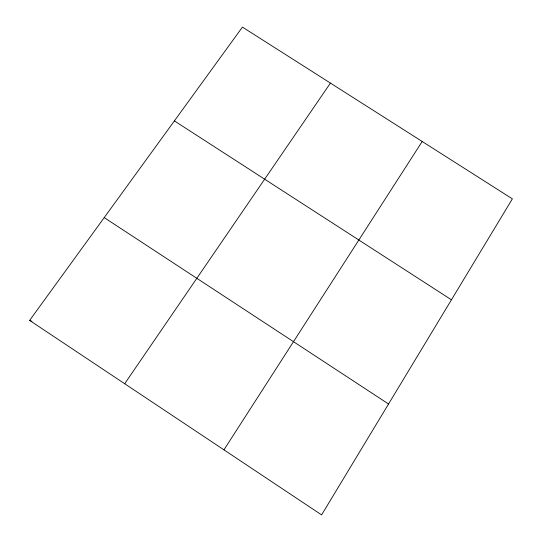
<?xml version="1.0" encoding="UTF-8"?>
<svg xmlns="http://www.w3.org/2000/svg" width="542" height="542" viewBox="0 0 542 542"><rect width="100%" height="100%" fill="white"/><g stroke="black" fill="none" stroke-linecap="round" stroke-linejoin="round"><path stroke-width="0.81" d="M223.948 449.853L422.198 141.482M124.687 383.729L330.424 83.089M29.627 320.41L242.437 27.1L512.373 198.86L321.602 514.9L29.627 320.41L31.992 321.291M174.382 120.9L451.439 299.807M104.22 217.599L388.546 403.993"/></g></svg>
